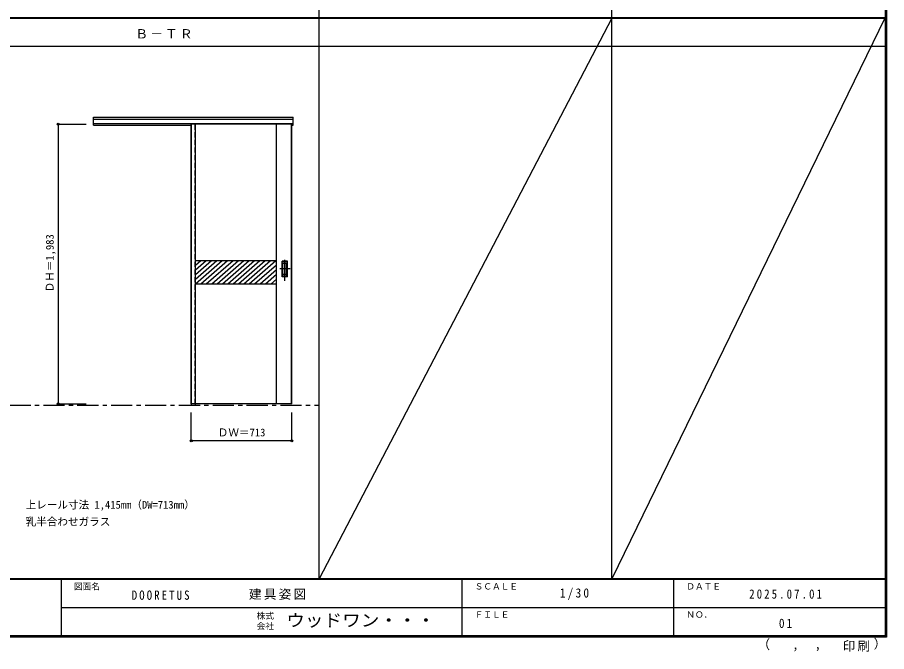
# Model space of a CAD drawing. Units: millimetres, scale not verified. Extents: x -6000 to 5700, y -4307 to 4260.
# Drawn here: x -461 to 5700, y -4307 to 189 of the extents above; entities that cross this region are included whole.
import ezdxf
from ezdxf.enums import TextEntityAlignment as Align

# ---------------------------------------------------------------- set-up
doc = ezdxf.new("R2010")
doc.units = ezdxf.units.MM
doc.header["$LTSCALE"] = 30
doc.header["$PDMODE"] = 32
doc.header["$PDSIZE"] = 15
doc.linetypes.add('CHAIN1', pattern=[8, 5, -1, 1, -1])
doc.linetypes.add('DASHED1', pattern=[1.8, 1.2, -0.6])
for name, color, linetype in [('0-1_通り芯', 7, 'CHAIN1'), ('0-2_扉', 7, 'Continuous'), ('0-4_枠', 3, 'Continuous'), ('0-6_引手', 7, 'Continuous'), ('0-A_文字', 7, 'Continuous'), ('0-B_寸法', 4, 'Continuous'), ('0-C_ハッチ', 4, 'DASHED1'), ('0-F', 7, 'Continuous'), ('F-1_枠', 6, 'Continuous'), ('F-A_文字', 7, 'Continuous')]:
    doc.layers.add(name, color=color, linetype=linetype)
doc.styles.add('ＭＳ ゴシック', font='')
doc.styles.get('ＭＳ ゴシック').set_extended_font_data('MS Gothic')

msp = doc.modelspace()

# ---------------------------------------------------------------- linework, layer by layer
at = {"layer": '0-1_通り芯'}
msp.add_line((-2916, -2560.5), (1678, -2560.5), dxfattribs=at)
at = {"layer": '0-2_扉'}
for p, q in [((772, -2551.5), (772, -568.5)), ((1485, -568.5), (772, -568.5)), ((802, -2551.5), (802, -568.5)), ((1375, -2551.5), (1375, -568.5)), ((1483, -2551.5), (1483, -568.5)), ((1485, -2551.5), (1485, -568.5)), ((1375, -1536.5), (802, -1536.5)), ((1375, -1701.5), (802, -1701.5)), ((1485, -2551.5), (772, -2551.5))]:
    msp.add_line(p, q, dxfattribs=at)
at = {"layer": '0-4_枠'}
for p, q in [((78, -518.5), (1493, -518.5)), ((78, -575.5), (78, -518.5)), ((78, -531.5), (1493, -531.5)), ((78, -563.5), (1493, -563.5)), ((78, -575.5), (772, -575.5)), ((771, -563.5), (771, -2560.5)), ((799, -568.5), (799, -563.5)), ((771, -2560.5), (799, -2560.5)), ((799, -2551.5), (799, -2560.5))]:
    msp.add_line(p, q, dxfattribs=at)
at = {"layer": '0-4_枠', "color": 4, "linetype": 'DASHED1'}
msp.add_line((799, -2551.5), (799, -568.5), dxfattribs=at)
at = {"layer": '0-4_枠'}
msp.add_lwpolyline([(1485, -575.5), (1493, -575.5), (1493, -518.5)], dxfattribs=at)
at = {"layer": '0-6_引手'}
for p, q in [((1453, -1539), (1415, -1539)), ((1415, -1649), (1415, -1539)), ((1453, -1649), (1453, -1539)), ((1446.5, -1555), (1421.5, -1555)), ((1421.5, -1633), (1421.5, -1555)), ((1446.5, -1633), (1446.5, -1555)), ((1453, -1649), (1415, -1649)), ((1446.5, -1633), (1421.5, -1633))]:
    msp.add_line(p, q, dxfattribs=at)
at = {"layer": '0-6_引手', "linetype": 'CHAIN1'}
for p, q in [((1434, -1679.23), (1434, -1508.38)), ((1472.07, -1594), (1399.56, -1594))]:
    msp.add_line(p, q, dxfattribs=at)
at = {"layer": '0-6_引手', "linetype": 'DASHED1'}
for p, q in [((1418, -1645), (1418, -1543)), ((1450, -1645), (1418, -1645))]:
    msp.add_line(p, q, dxfattribs=at)
msp.add_lwpolyline([(1450, -1645), (1450, -1543), (1418, -1543)], dxfattribs=at)
at = {"layer": '0-B_寸法'}
for p, q in [((-172, -568.5), (-172, -2551.5)), ((-172, -568.5), (28, -568.5)), ((-172, -2551.5), (28, -2551.5)), ((772, -2812.5), (772, -2612.5)), ((1485, -2812.5), (1485, -2612.5)), ((1485, -2812.5), (772, -2812.5))]:
    msp.add_line(p, q, dxfattribs=at)
at = {"layer": '0-B_寸法', "color": 7}
for p in [(-172, -568.5), (-172, -2551.5), (772, -2812.5), (1485, -2812.5)]:
    msp.add_point(p, dxfattribs=at)
at = {"layer": '0-C_ハッチ', "linetype": 'Continuous'}
for p, q in [((839.36, -1536.5), (802, -1569.04)), ((953.55, -1536.5), (802, -1668.5)), ((877.42, -1536.5), (802, -1602.19)), ((915.49, -1536.5), (802, -1635.34)), ((991.62, -1536.5), (802.17, -1701.5)), ((1029.68, -1536.5), (840.24, -1701.5)), ((1067.74, -1536.5), (878.3, -1701.5)), ((1105.81, -1536.5), (916.36, -1701.5)), ((1143.87, -1536.5), (954.43, -1701.5)), ((1181.94, -1536.5), (992.49, -1701.5)), ((1220, -1536.5), (1030.56, -1701.5)), ((1258.07, -1536.5), (1068.62, -1701.5)), ((1296.13, -1536.5), (1106.69, -1701.5)), ((1334.2, -1536.5), (1144.75, -1701.5)), ((1372.26, -1536.5), (1182.82, -1701.5)), ((1375, -1567.27), (1220.88, -1701.5)), ((1375, -1600.42), (1258.94, -1701.5)), ((1375, -1633.57), (1297.01, -1701.5)), ((1375, -1666.73), (1335.07, -1701.5))]:
    msp.add_line(p, q, dxfattribs=at)
at = {"layer": '0-F'}
for p, q in [((5690, 187.5), (3752, -3790)), ((3752, 184.5), (1678, -3790))]:
    msp.add_line(p, q, dxfattribs=at)
at = {"layer": 'F-1_枠'}
for p, q in [((1678, -3790), (1678, 4175)), ((3752, -3790), (3752, 4175)), ((5690, 4175), (5690, -4205)), ((5695, 4175), (5695, -4205)), ((5700, 4175), (5700, -4205)), ((-6000, 187.5), (5700, 187.5)), ((-6000, 184.5), (5700, 184.5)), ((-6000, -15.5), (5700, -15.5)), ((5700, -3790), (-6000, -3790)), ((5700, -3795), (-6000, -3795)), ((-150, -3795), (-150, -4195)), ((2690, -3795), (2690, -4195)), ((4190, -3795), (4190, -4195)), ((-150, -3995), (5690, -3995.01)), ((5700, -4195), (-6000, -4195)), ((5700, -4200), (-6000, -4200)), ((5700, -4205), (-6000, -4205))]:
    msp.add_line(p, q, dxfattribs=at)

# ---------------------------------------------------------------- texts
at = {"layer": '0-A_文字', "style": 'ＭＳ ゴシック'}
for s, p in [('上レール寸法 1,415mm（DW=713mm）', (-402, -3310)), ('乳半合わせガラス', (-402, -3430))]:
    msp.add_text(s, height=54.99, dxfattribs=at).set_placement(p, align=Align.BOTTOM_LEFT)
at = {"layer": '0-A_文字', "insert": (375.5, 39.5), "char_height": 65.98, "attachment_point": 7, "style": 'ＭＳ ゴシック'}
msp.add_mtext('\\T1.17;Ｂ－ＴＲ', dxfattribs=at)
at = {"layer": '0-B_寸法', "color": 7, "style": 'ＭＳ ゴシック'}
msp.add_text('ＤＨ＝1,983', height=54.99, rotation=90, dxfattribs=at).set_placement((-187, -1760.25), align=Align.BOTTOM_LEFT)
msp.add_text('ＤＷ＝713', height=54.99, dxfattribs=at).set_placement((959.75, -2797.5), align=Align.BOTTOM_LEFT)
at = {"layer": 'F-A_文字', "style": 'ＭＳ ゴシック'}
for s, height, p in [('図面名', 43.99, (-60, -3880)), ('ＳＣＡＬＥ', 43.99, (2780, -3880)), ('ＤＡＴＥ', 43.99, (4280, -3880)), ('株式', 43.99, (1235, -4089)), ('ＦＩＬＥ', 43.99, (2780, -4080)), ('ＮＯ．', 43.99, (4280, -4080)), ('会社', 43.99, (1235, -4161)), ('（', 65.98, (4784.03, -4308.31)), ('）', 65.98, (5608.4, -4304.13)), (',', 65.98, (5031.28, -4308.31)), (',', 65.98, (5190.2, -4305.53))]:
    msp.add_text(s, height=height, dxfattribs=at).set_placement(p, align=Align.BOTTOM_LEFT)
at = {"layer": 'F-A_文字', "style": 'ＭＳ ゴシック', "width": 1.1}
msp.add_text('ウッドワン・・・', height=87.98, dxfattribs=at).set_placement((1445, -4155), align=Align.BOTTOM_LEFT)
at = {"layer": 'F-A_文字', "char_height": 65.98, "attachment_point": 7, "style": 'ＭＳ ゴシック'}
for s, insert in [('\\T1.39;\\W0.85;DOORETUS', (350, -3940.79)), ('\\T1.17;建具姿図', (1180.42, -3940)), ('\\T1.38;\\W0.9;1/30', (3383.75, -3940)), ('\\T1.39;\\W0.85;2025.07.01', (4726.25, -3932.5)), ('\\T1.36;\\W0.9;01', (4936.25, -4140)), ('\\T1.17;印刷', (5388.15, -4306.92))]:
    msp.add_mtext(s, dxfattribs=dict(at, insert=insert))

doc.saveas('drawing.dxf')
